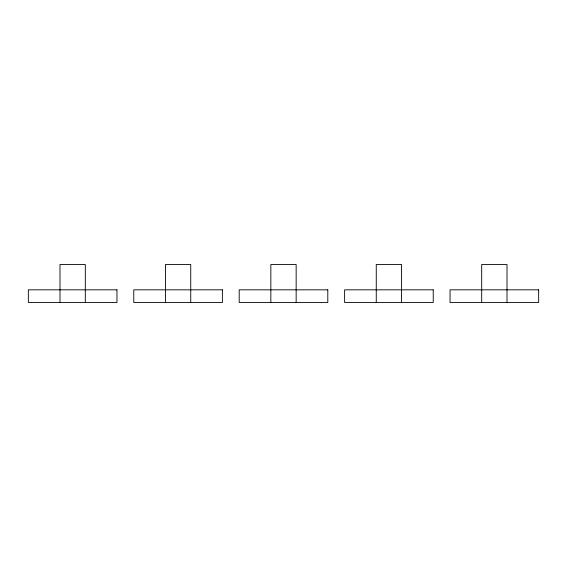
<?xml version="1.0" encoding="UTF-8"?>
<svg xmlns="http://www.w3.org/2000/svg" width="567" height="567" viewBox="0 0 567 567"><rect width="100%" height="100%" fill="white"/><g stroke="black" fill="none" stroke-linecap="round" stroke-linejoin="round"><path stroke-width="0.85" d="M507.004 302.487L507.004 264.513L481.688 264.513L481.688 302.487M401.578 302.487L401.578 264.513L376.261 264.513L376.261 302.487M296.158 302.487L296.158 264.513L270.842 264.513L270.842 302.487M190.739 302.487L190.739 264.513L165.422 264.513L165.422 302.487M85.312 302.487L85.312 264.513L59.996 264.513L59.996 302.487M116.958 289.829L28.35 289.829L28.35 302.487L116.958 302.487L116.958 289.829M222.384 289.829L133.769 289.829L133.769 302.487L222.384 302.487L222.384 289.829M327.804 289.829L239.196 289.829L239.196 302.487L327.804 302.487L327.804 289.829M433.231 289.829L344.616 289.829L344.616 302.487L433.231 302.487L433.231 289.829M538.65 289.829L450.042 289.829L450.042 302.487L538.65 302.487L538.65 289.829"/></g></svg>
